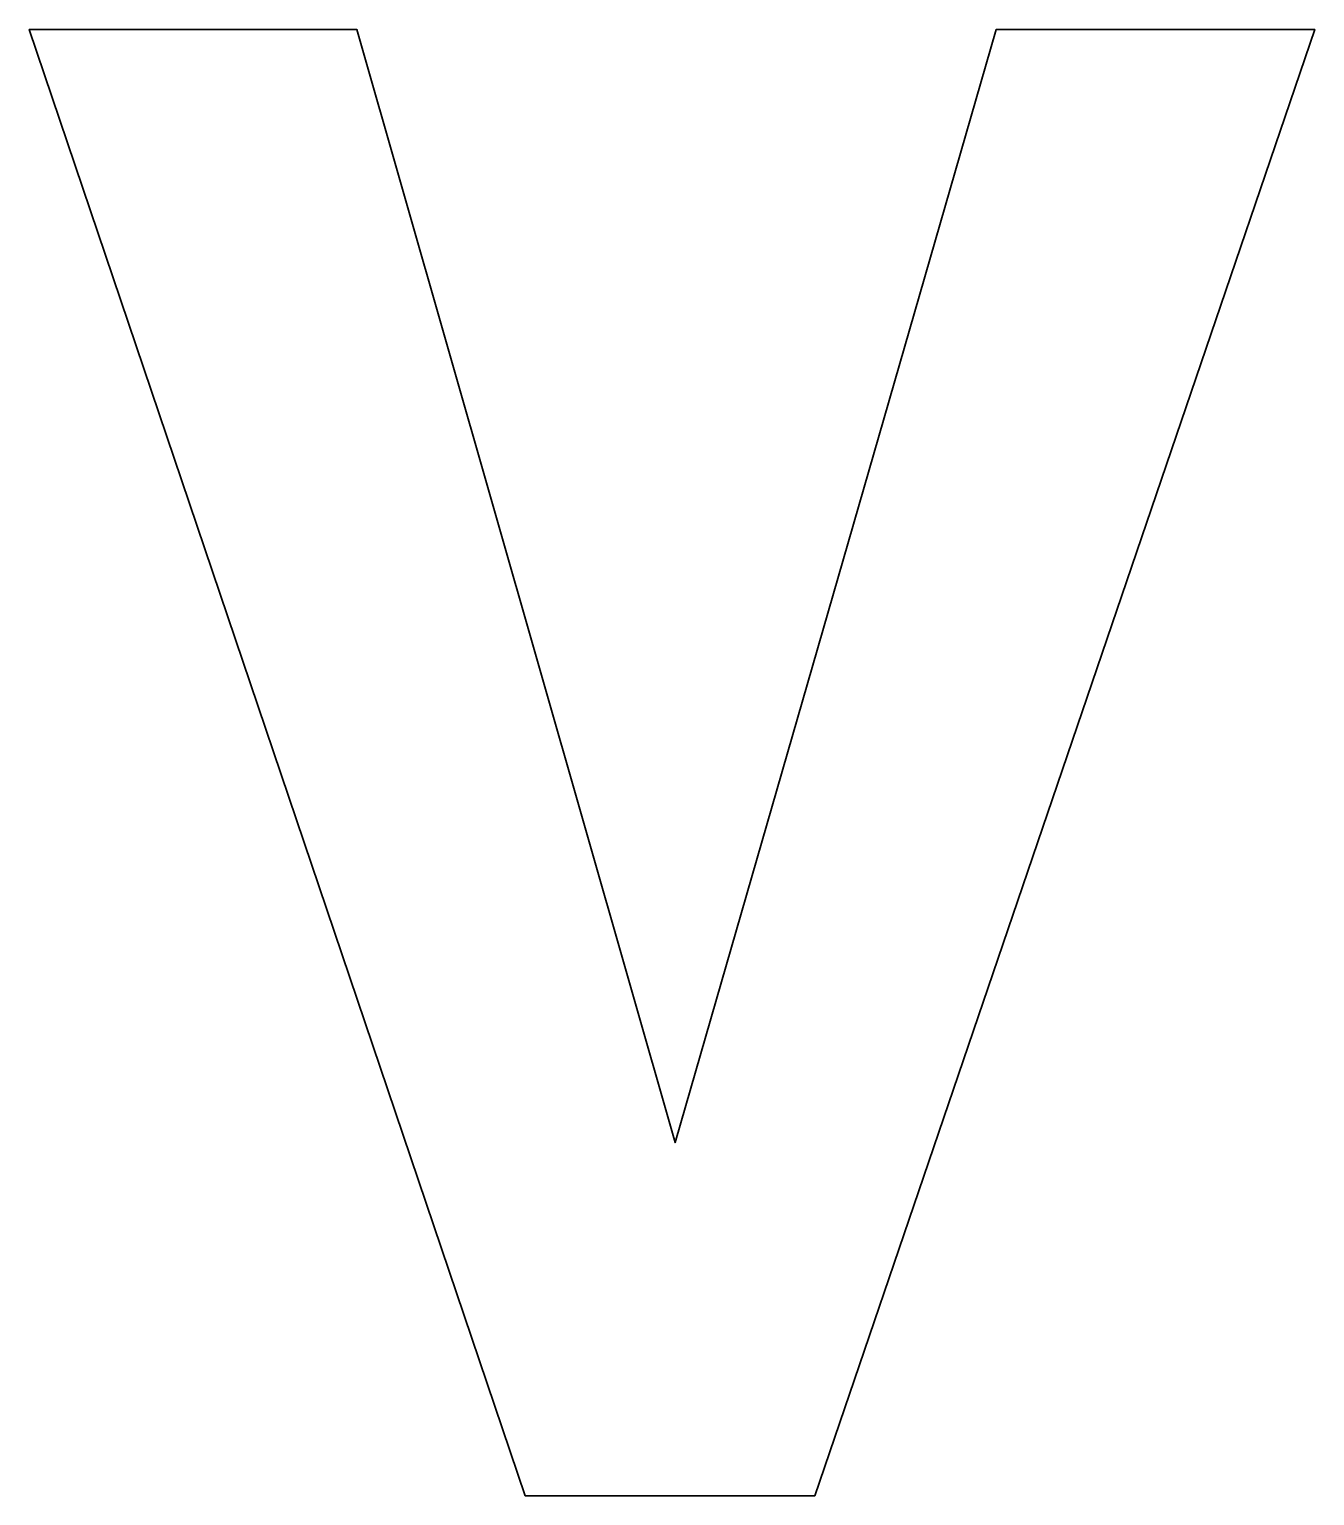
# Model space of a CAD drawing. Header units: inches. Extents: x 0 to 114, y 0 to 130.
import ezdxf

# ---------------------------------------------------------------- set-up
doc = ezdxf.new("R2010")
doc.units = ezdxf.units.IN
doc.header["$MEASUREMENT"] = 0
doc.layers.add('Layer 1', color=7, linetype='Continuous')

msp = doc.modelspace()

# ---------------------------------------------------------------- linework, layer by layer
at = {"layer": 'Layer 1', "color": 179, "lineweight": 35, "true_color": 0x231f20}
msp.add_lwpolyline([(85.72, 130.03), (113.95, 130.03), (69.63, 0.03), (43.96, 0.03), (0, 130.03), (29.02, 130.03), (57.24, 31.34), (85.72, 130.03)], dxfattribs=at)

doc.saveas('drawing.dxf')
